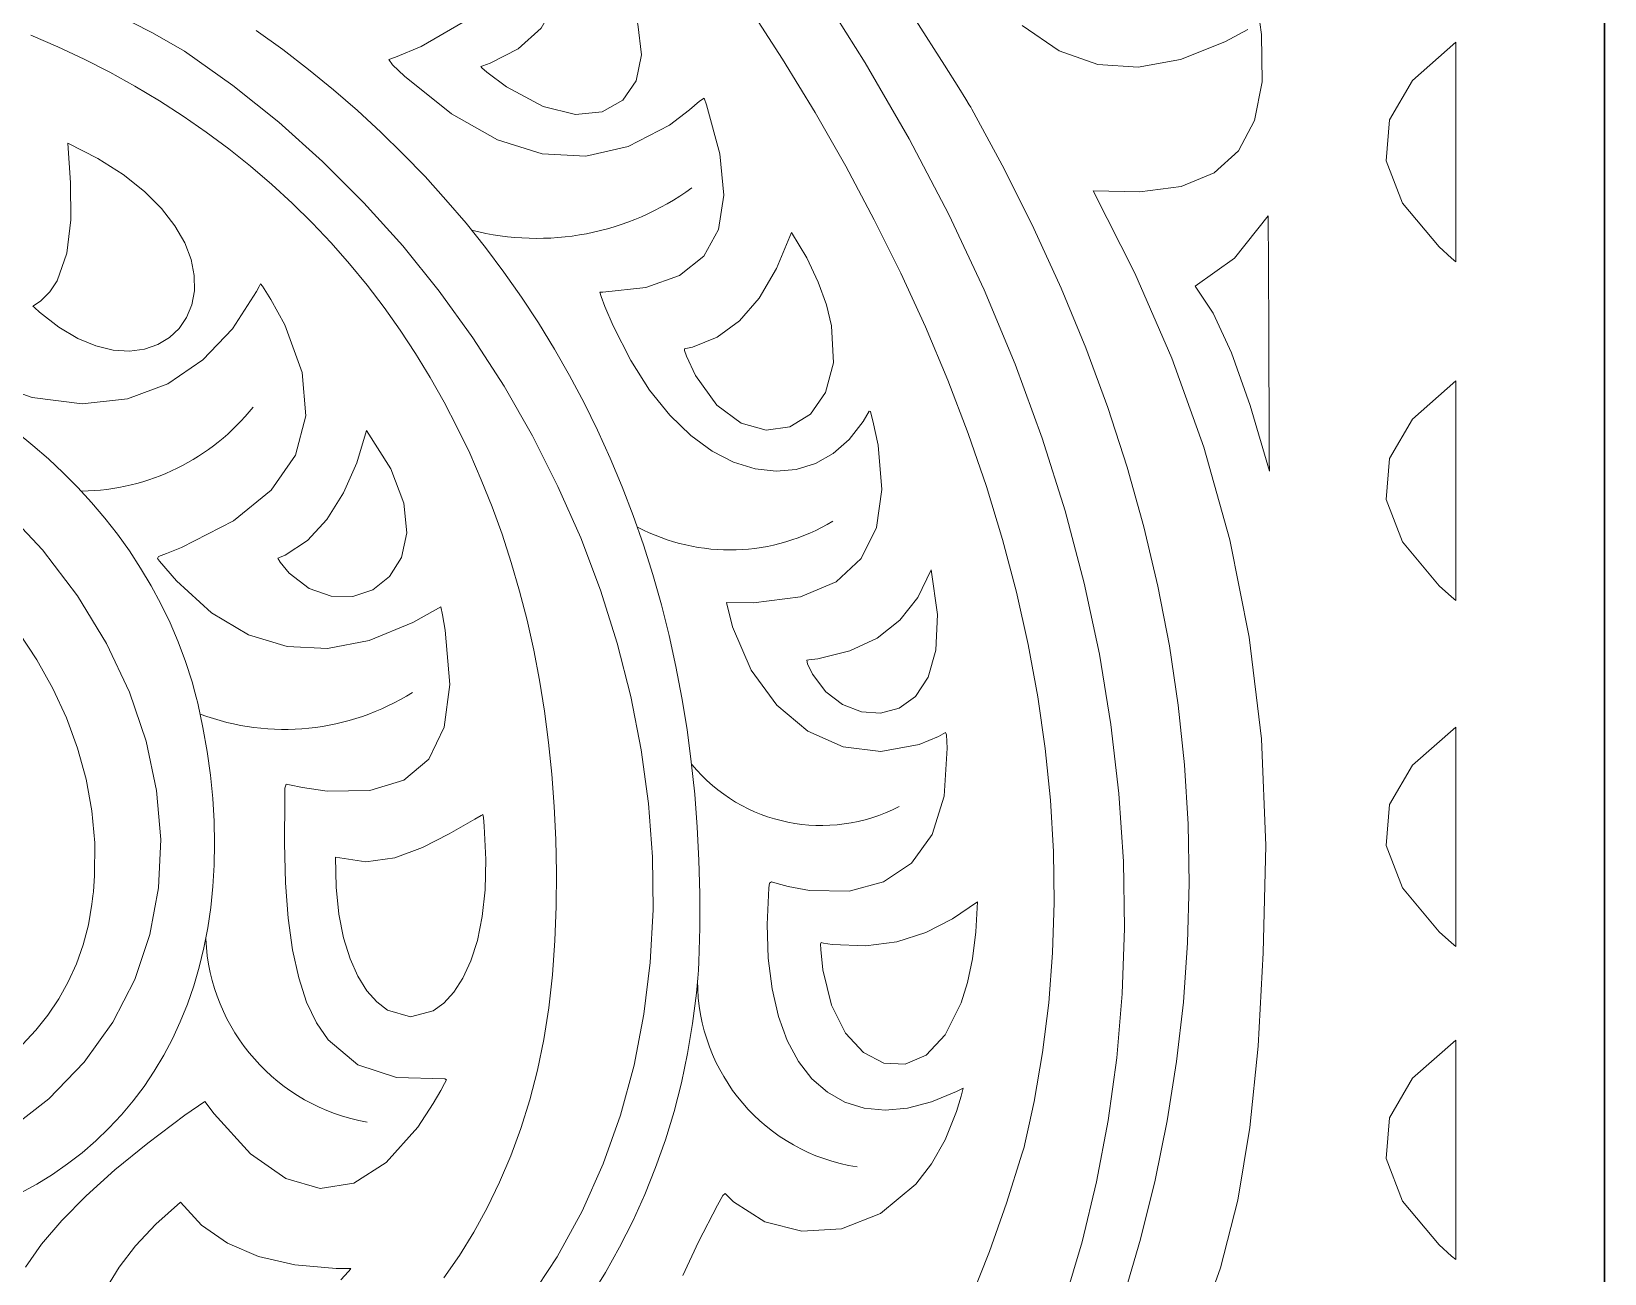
# Model space of a CAD drawing. Header units: inches. Extents: x 249 to 1192, y -18 to 440.
# Drawn here: x 622.4632 to 622.9082, y 260.4527 to 260.804 of the extents above; entities that cross this region are included whole.
import ezdxf

# ---------------------------------------------------------------- set-up
doc = ezdxf.new("R2010")
doc.units = ezdxf.units.IN
doc.header["$MEASUREMENT"] = 0
doc.layers.add('KACA', color=141, linetype='Continuous', lineweight=30)
doc.layers.add('KOLOM', color=5, linetype='Continuous')

# ---------------------------------------------------------------- blocks, each defined once
blk = doc.blocks.new('GORGA')
blk.add_lwpolyline([(366.59218, 151.19092), (367.59218, 151.19092), (367.59218, 149.19092), (366.59218, 149.19092)], close=True)
blk.add_lwpolyline([(366.59218, 151.19092), (367.59218, 151.19092), (367.59218, 149.19092), (366.59218, 149.19092)], close=True)
at = {"lineweight": 9}
for points in [[(366.81502, 149.86991), (366.8013, 149.84821), (366.78886, 149.82664), (366.77767, 149.80522), (366.76769, 149.78397), (366.7589, 149.7629), (366.75128, 149.74204), (366.74478, 149.72141), (366.73939, 149.70102), (366.73508, 149.68089), (366.73181, 149.66104), (366.72956, 149.6415), (366.72831, 149.62227), (366.72801, 149.60339), (366.72865, 149.58486), (366.73019, 149.56671), (366.73261, 149.54896), (366.73588, 149.53162), (366.73997, 149.51471), (366.74485, 149.49826)], [(367.02057, 149.86557), (367.00291, 149.85664), (366.99391, 149.85147), (366.98025, 149.84178), (366.96723, 149.83138), (366.95486, 149.8203), (366.94316, 149.80861), (366.93215, 149.79636), (366.92187, 149.78359), (366.91231, 149.77035), (366.90351, 149.7567), (366.89548, 149.74269), (366.88824, 149.72837), (366.88182, 149.71378), (366.87623, 149.69898), (366.8715, 149.68402), (366.86764, 149.66895), (366.86467, 149.65382), (366.86261, 149.63868), (366.86149, 149.62359), (366.86132, 149.60858), (366.86212, 149.59372), (366.86392, 149.57906), (366.86673, 149.56463), (366.87057, 149.5505), (366.87547, 149.53672), (366.88144, 149.52334), (366.8885, 149.5104), (366.89667, 149.49795)], [(367.04565, 149.7228), (367.03408, 149.71038), (367.02419, 149.69738), (367.01599, 149.68393), (367.0095, 149.67018), (367.00476, 149.65626), (367.00179, 149.6423), (367.0006, 149.62844), (367.00122, 149.61483), (367.00367, 149.60159), (367.00798, 149.58886), (367.01416, 149.57679), (367.02225, 149.56549), (367.03226, 149.55512), (367.04422, 149.54581)], [(366.81502, 149.86991), (366.8013, 149.84821), (366.78886, 149.82664), (366.77767, 149.80522), (366.76769, 149.78397), (366.7589, 149.7629), (366.75128, 149.74204), (366.74478, 149.72141), (366.73939, 149.70102), (366.73508, 149.68089), (366.73181, 149.66104), (366.72956, 149.6415), (366.72831, 149.62227), (366.72801, 149.60339), (366.72865, 149.58486), (366.73019, 149.56671), (366.73261, 149.54896), (366.73588, 149.53162), (366.73997, 149.51471), (366.74485, 149.49826)], [(367.02057, 149.86557), (367.00291, 149.85664), (366.99391, 149.85147), (366.98025, 149.84178), (366.96723, 149.83138), (366.95486, 149.8203), (366.94316, 149.80861), (366.93215, 149.79636), (366.92187, 149.78359), (366.91231, 149.77035), (366.90351, 149.7567), (366.89548, 149.74269), (366.88824, 149.72837), (366.88182, 149.71378), (366.87623, 149.69898), (366.8715, 149.68402), (366.86764, 149.66895), (366.86467, 149.65382), (366.86261, 149.63868), (366.86149, 149.62359), (366.86132, 149.60858), (366.86212, 149.59372), (366.86392, 149.57906), (366.86673, 149.56463), (366.87057, 149.5505), (366.87547, 149.53672), (366.88144, 149.52334), (366.8885, 149.5104), (366.89667, 149.49795)], [(367.04565, 149.7228), (367.03408, 149.71038), (367.02419, 149.69738), (367.01599, 149.68393), (367.0095, 149.67018), (367.00476, 149.65626), (367.00179, 149.6423), (367.0006, 149.62844), (367.00122, 149.61483), (367.00367, 149.60159), (367.00798, 149.58886), (367.01416, 149.57679), (367.02225, 149.56549), (367.03226, 149.55512), (367.04422, 149.54581)], [(367.03891, 149.50753), (367.03436, 149.51398), (367.02862, 149.52071), (367.02169, 149.52772), (367.01357, 149.53502), (367.00427, 149.5426), (366.99377, 149.55047), (366.98813, 149.5544), (366.98551, 149.5509), (366.97522, 149.53959), (366.96521, 149.53255), (366.95548, 149.52979), (366.94602, 149.5313), (366.93683, 149.53708), (366.92792, 149.54714), (366.92357, 149.55377), (366.92142, 149.55749), (366.92036, 149.55945), (366.91982, 149.56045), (366.92029, 149.56073), (366.93391, 149.56115), (366.94484, 149.56473), (366.95326, 149.57176), (366.95659, 149.57665), (366.95936, 149.5825), (366.96159, 149.58935), (366.96332, 149.59724), (366.96455, 149.60618), (366.96532, 149.61623), (366.96565, 149.62741), (366.96555, 149.63977), (366.96547, 149.64304), (366.96515, 149.64415), (366.9642, 149.64393), (366.96051, 149.64318), (366.95356, 149.64218), (366.94147, 149.64229), (366.93186, 149.64528), (366.92482, 149.65122), (366.92046, 149.66021), (366.91887, 149.67235), (366.92014, 149.68771), (366.92091, 149.69207), (366.92137, 149.69433), (366.92293, 149.69346), (366.92928, 149.68985), (366.94162, 149.68475), (366.95349, 149.68248), (366.96488, 149.68303), (366.97579, 149.68641), (366.98622, 149.69261), (366.99617, 149.70164), (367.00097, 149.70722), (367.00156, 149.70796), (367.00123, 149.70853), (366.999, 149.70935), (366.99473, 149.71105), (366.98008, 149.71858), (366.96934, 149.7273), (366.96252, 149.73721), (366.95961, 149.74831), (366.96062, 149.76059), (366.96554, 149.77407), (366.96948, 149.78126), (366.97181, 149.78496), (366.97239, 149.78564), (366.97275, 149.78492), (366.97349, 149.7835), (366.98032, 149.77294), (366.98872, 149.76411), (366.99866, 149.75739), (367.01005, 149.75314), (367.02286, 149.75174), (367.03701, 149.75354), (367.05246, 149.75894)], [(366.8529, 149.5051), (366.84852, 149.51463), (366.84311, 149.52501), (366.8416, 149.52774), (366.84096, 149.52835), (366.84051, 149.52786), (366.83862, 149.52599), (366.8297, 149.52029), (366.81924, 149.51764), (366.80807, 149.51835), (366.79704, 149.5227), (366.78698, 149.531), (366.78257, 149.53672), (366.77872, 149.54354), (366.77553, 149.55149), (366.77421, 149.55591), (366.77366, 149.55818), (366.77549, 149.55723), (366.78261, 149.55424), (366.78936, 149.55246), (366.79572, 149.55188), (366.80164, 149.55246), (366.80708, 149.55416), (366.81202, 149.55696), (366.8164, 149.56082), (366.8202, 149.5657), (366.82337, 149.57158), (366.82588, 149.57843), (366.82769, 149.58621), (366.82877, 149.59488), (366.82906, 149.60442), (366.82855, 149.6148), (366.82842, 149.61616), (366.82786, 149.61647), (366.82627, 149.61599), (366.82313, 149.61517), (366.81706, 149.61404), (366.80586, 149.61387), (366.79617, 149.61646), (366.78826, 149.6218), (366.78243, 149.6299), (366.77896, 149.64072), (366.77814, 149.65427), (366.77838, 149.65808), (366.77863, 149.6587), (366.77929, 149.65832), (366.78064, 149.6576), (366.78605, 149.65531), (366.79695, 149.65336), (366.80759, 149.65472), (366.81753, 149.65915), (366.82634, 149.66643), (366.83359, 149.67633), (366.83885, 149.6886), (366.84061, 149.69555), (366.83291, 149.69545), (366.81968, 149.69711), (366.80956, 149.70134), (366.80244, 149.70796), (366.79818, 149.71675), (366.79664, 149.7275), (366.79769, 149.74002), (366.79915, 149.74688), (366.79961, 149.74865), (366.79985, 149.74954), (366.80019, 149.7496), (366.80192, 149.74668), (366.80588, 149.74164), (366.81041, 149.73769), (366.81542, 149.73486), (366.82083, 149.73317), (366.82655, 149.73264), (366.83248, 149.73331), (366.83855, 149.73521), (366.84465, 149.73835), (366.8507, 149.74277), (366.85662, 149.7485), (366.86231, 149.75556), (366.86768, 149.76397), (366.87265, 149.77377), (366.87496, 149.7792), (366.87606, 149.78205), (366.87642, 149.78333), (366.87557, 149.78334), (366.86339, 149.78463), (366.85387, 149.78801), (366.84701, 149.79349), (366.84282, 149.80106), (366.84129, 149.81072), (366.84242, 149.82247), (366.84621, 149.83632), (366.84687, 149.8382), (366.84818, 149.8373), (366.851, 149.83484), (366.8567, 149.83055), (366.86835, 149.82448), (366.88035, 149.82176), (366.89268, 149.82239), (366.90535, 149.82637), (366.91836, 149.8337), (366.93171, 149.84439), (366.9351, 149.84758), (366.93613, 149.84907), (366.93418, 149.84977), (366.92694, 149.85276), (366.91503, 149.85966)], [(366.70743, 149.48877), (366.70085, 149.50732), (366.69596, 149.52642), (366.6925, 149.54701), (366.6902, 149.57003), (366.68878, 149.59641), (366.68804, 149.62681), (366.68925, 149.65699), (366.6927, 149.68575), (366.6982, 149.71321), (366.70555, 149.73945), (366.71458, 149.76459), (366.72509, 149.78871), (366.73688, 149.81192), (366.72361, 149.81172), (366.71193, 149.81318), (366.70263, 149.81703), (366.69571, 149.82325), (366.69116, 149.83184), (366.68899, 149.84281), (366.68919, 149.85615), (366.68973, 149.85961)], [(366.69306, 149.85761), (366.69958, 149.85411), (366.71214, 149.84913), (366.72409, 149.84696), (366.7355, 149.84774), (366.74644, 149.85161), (366.75696, 149.85869)], [(367.03891, 149.50753), (367.03436, 149.51398), (367.02862, 149.52071), (367.02169, 149.52772), (367.01357, 149.53502), (367.00427, 149.5426), (366.99377, 149.55047), (366.98813, 149.5544), (366.98551, 149.5509), (366.97522, 149.53959), (366.96521, 149.53255), (366.95548, 149.52979), (366.94602, 149.5313), (366.93683, 149.53708), (366.92792, 149.54714), (366.92357, 149.55377), (366.92142, 149.55749), (366.92036, 149.55945), (366.91982, 149.56045), (366.92029, 149.56073), (366.93391, 149.56115), (366.94484, 149.56473), (366.95326, 149.57176), (366.95659, 149.57665), (366.95936, 149.5825), (366.96159, 149.58935), (366.96332, 149.59724), (366.96455, 149.60618), (366.96532, 149.61623), (366.96565, 149.62741), (366.96555, 149.63977), (366.96547, 149.64304), (366.96515, 149.64415), (366.9642, 149.64393), (366.96051, 149.64318), (366.95356, 149.64218), (366.94147, 149.64229), (366.93186, 149.64528), (366.92482, 149.65122), (366.92046, 149.66021), (366.91887, 149.67235), (366.92014, 149.68771), (366.92091, 149.69207), (366.92137, 149.69433), (366.92293, 149.69346), (366.92928, 149.68985), (366.94162, 149.68475), (366.95349, 149.68248), (366.96488, 149.68303), (366.97579, 149.68641), (366.98622, 149.69261), (366.99617, 149.70164), (367.00097, 149.70722), (367.00156, 149.70796), (367.00123, 149.70853), (366.999, 149.70935), (366.99473, 149.71105), (366.98008, 149.71858), (366.96934, 149.7273), (366.96252, 149.73721), (366.95961, 149.74831), (366.96062, 149.76059), (366.96554, 149.77407), (366.96948, 149.78126), (366.97181, 149.78496), (366.97239, 149.78564), (366.97275, 149.78492), (366.97349, 149.7835), (366.98032, 149.77294), (366.98872, 149.76411), (366.99866, 149.75739), (367.01005, 149.75314), (367.02286, 149.75174), (367.03701, 149.75354), (367.05246, 149.75894)], [(366.8529, 149.5051), (366.84852, 149.51463), (366.84311, 149.52501), (366.8416, 149.52774), (366.84096, 149.52835), (366.84051, 149.52786), (366.83862, 149.52599), (366.8297, 149.52029), (366.81924, 149.51764), (366.80807, 149.51835), (366.79704, 149.5227), (366.78698, 149.531), (366.78257, 149.53672), (366.77872, 149.54354), (366.77553, 149.55149), (366.77421, 149.55591), (366.77366, 149.55818), (366.77549, 149.55723), (366.78261, 149.55424), (366.78936, 149.55246), (366.79572, 149.55188), (366.80164, 149.55246), (366.80708, 149.55416), (366.81202, 149.55696), (366.8164, 149.56082), (366.8202, 149.5657), (366.82337, 149.57158), (366.82588, 149.57843), (366.82769, 149.58621), (366.82877, 149.59488), (366.82906, 149.60442), (366.82855, 149.6148), (366.82842, 149.61616), (366.82786, 149.61647), (366.82627, 149.61599), (366.82313, 149.61517), (366.81706, 149.61404), (366.80586, 149.61387), (366.79617, 149.61646), (366.78826, 149.6218), (366.78243, 149.6299), (366.77896, 149.64072), (366.77814, 149.65427), (366.77838, 149.65808), (366.77863, 149.6587), (366.77929, 149.65832), (366.78064, 149.6576), (366.78605, 149.65531), (366.79695, 149.65336), (366.80759, 149.65472), (366.81753, 149.65915), (366.82634, 149.66643), (366.83359, 149.67633), (366.83885, 149.6886), (366.84061, 149.69555), (366.83291, 149.69545), (366.81968, 149.69711), (366.80956, 149.70134), (366.80244, 149.70796), (366.79818, 149.71675), (366.79664, 149.7275), (366.79769, 149.74002), (366.79915, 149.74688), (366.79961, 149.74865), (366.79985, 149.74954), (366.80019, 149.7496), (366.80192, 149.74668), (366.80588, 149.74164), (366.81041, 149.73769), (366.81542, 149.73486), (366.82083, 149.73317), (366.82655, 149.73264), (366.83248, 149.73331), (366.83855, 149.73521), (366.84465, 149.73835), (366.8507, 149.74277), (366.85662, 149.7485), (366.86231, 149.75556), (366.86768, 149.76397), (366.87265, 149.77377), (366.87496, 149.7792), (366.87606, 149.78205), (366.87642, 149.78333), (366.87557, 149.78334), (366.86339, 149.78463), (366.85387, 149.78801), (366.84701, 149.79349), (366.84282, 149.80106), (366.84129, 149.81072), (366.84242, 149.82247), (366.84621, 149.83632), (366.84687, 149.8382), (366.84818, 149.8373), (366.851, 149.83484), (366.8567, 149.83055), (366.86835, 149.82448), (366.88035, 149.82176), (366.89268, 149.82239), (366.90535, 149.82637), (366.91836, 149.8337), (366.93171, 149.84439), (366.9351, 149.84758), (366.93613, 149.84907), (366.93418, 149.84977), (366.92694, 149.85276), (366.91503, 149.85966)], [(366.70743, 149.48877), (366.70085, 149.50732), (366.69596, 149.52642), (366.6925, 149.54701), (366.6902, 149.57003), (366.68878, 149.59641), (366.68804, 149.62681), (366.68925, 149.65699), (366.6927, 149.68575), (366.6982, 149.71321), (366.70555, 149.73945), (366.71458, 149.76459), (366.72509, 149.78871), (366.73688, 149.81192), (366.72361, 149.81172), (366.71193, 149.81318), (366.70263, 149.81703), (366.69571, 149.82325), (366.69116, 149.83184), (366.68899, 149.84281), (366.68919, 149.85615), (366.68973, 149.85961)], [(366.69306, 149.85761), (366.69958, 149.85411), (366.71214, 149.84913), (366.72409, 149.84696), (366.7355, 149.84774), (366.74644, 149.85161), (366.75696, 149.85869)], [(366.72833, 149.49863), (366.72344, 149.51538), (366.7193, 149.53213), (366.7159, 149.5489), (366.71323, 149.56567), (366.71131, 149.58245), (366.71012, 149.59923), (366.70968, 149.61603), (366.70997, 149.63283), (366.711, 149.64964), (366.71278, 149.66646), (366.71529, 149.68328), (366.71854, 149.70012), (366.72253, 149.71696), (366.72727, 149.73381), (366.73274, 149.75067), (366.73895, 149.76753), (366.7459, 149.78441), (366.75359, 149.80129), (366.76202, 149.81818), (366.77118, 149.83507), (366.77148, 149.8356), (366.77188, 149.83626), (366.77287, 149.83788), (366.77488, 149.84111), (366.77892, 149.84754), (366.78713, 149.8603)], [(366.72833, 149.49863), (366.72344, 149.51538), (366.7193, 149.53213), (366.7159, 149.5489), (366.71323, 149.56567), (366.71131, 149.58245), (366.71012, 149.59923), (366.70968, 149.61603), (366.70997, 149.63283), (366.711, 149.64964), (366.71278, 149.66646), (366.71529, 149.68328), (366.71854, 149.70012), (366.72253, 149.71696), (366.72727, 149.73381), (366.73274, 149.75067), (366.73895, 149.76753), (366.7459, 149.78441), (366.75359, 149.80129), (366.76202, 149.81818), (366.77118, 149.83507), (366.77148, 149.8356), (366.77188, 149.83626), (366.77287, 149.83788), (366.77488, 149.84111), (366.77892, 149.84754), (366.78713, 149.8603)], [(366.9736, 149.85732), (366.96611, 149.8519), (366.95884, 149.84632), (366.95179, 149.84057), (366.94497, 149.83466), (366.93837, 149.82859), (366.932, 149.82237), (366.92586, 149.81599), (366.91994, 149.80946), (366.91425, 149.80278), (366.90879, 149.79595), (366.90356, 149.78898), (366.89856, 149.78187), (366.89379, 149.77462), (366.88926, 149.76722), (366.88495, 149.7597), (366.88088, 149.75203), (366.87704, 149.74424), (366.87344, 149.73632), (366.87008, 149.72827), (366.86695, 149.7201), (366.86406, 149.7118), (366.8614, 149.70339), (366.85899, 149.69485), (366.85681, 149.6862), (366.85488, 149.67744), (366.85319, 149.66856), (366.85173, 149.65958), (366.85053, 149.65049), (366.84956, 149.6413), (366.84884, 149.632), (366.84837, 149.6226), (366.84814, 149.61311), (366.84816, 149.60352), (366.84842, 149.59384), (366.84854, 149.59147), (366.8487, 149.58929), (366.84909, 149.58496), (366.85015, 149.5764), (366.85156, 149.56797), (366.85332, 149.55968), (366.85542, 149.55154), (366.85785, 149.54355), (366.86062, 149.53571), (366.8637, 149.52803), (366.86711, 149.52052), (366.87082, 149.51317), (366.87484, 149.50599), (366.87916, 149.49898)], [(367.04126, 149.74361), (367.03677, 149.73994), (367.03241, 149.73612), (367.02818, 149.73215), (367.02411, 149.72804), (367.0202, 149.72377), (367.01645, 149.71936), (367.01288, 149.7148), (367.0095, 149.71009), (367.00631, 149.70523), (367.00332, 149.70023), (367.00055, 149.69509), (366.998, 149.6898), (366.99568, 149.68437), (366.9936, 149.67879), (366.99177, 149.67308), (366.99096, 149.67016), (366.99057, 149.6687), (366.99017, 149.66703), (366.98871, 149.66013), (366.98751, 149.65334), (366.98659, 149.64667), (366.98592, 149.64011), (366.98552, 149.63368), (366.98537, 149.62738), (366.98548, 149.6212), (366.98584, 149.61516), (366.98645, 149.60925), (366.9873, 149.60349), (366.98839, 149.59787), (366.98971, 149.5924), (366.99127, 149.58709), (366.99306, 149.58193), (366.99508, 149.57694), (366.99732, 149.57211), (366.99978, 149.56745), (367.00246, 149.56296), (367.00535, 149.55865), (367.00844, 149.55452), (367.01175, 149.55057), (367.01526, 149.54682), (367.01896, 149.54325), (367.02287, 149.53988), (367.02696, 149.53672), (367.03125, 149.53376), (367.03572, 149.531), (367.04037, 149.52846)], [(366.9736, 149.85732), (366.96611, 149.8519), (366.95884, 149.84632), (366.95179, 149.84057), (366.94497, 149.83466), (366.93837, 149.82859), (366.932, 149.82237), (366.92586, 149.81599), (366.91994, 149.80946), (366.91425, 149.80278), (366.90879, 149.79595), (366.90356, 149.78898), (366.89856, 149.78187), (366.89379, 149.77462), (366.88926, 149.76722), (366.88495, 149.7597), (366.88088, 149.75203), (366.87704, 149.74424), (366.87344, 149.73632), (366.87008, 149.72827), (366.86695, 149.7201), (366.86406, 149.7118), (366.8614, 149.70339), (366.85899, 149.69485), (366.85681, 149.6862), (366.85488, 149.67744), (366.85319, 149.66856), (366.85173, 149.65958), (366.85053, 149.65049), (366.84956, 149.6413), (366.84884, 149.632), (366.84837, 149.6226), (366.84814, 149.61311), (366.84816, 149.60352), (366.84842, 149.59384), (366.84854, 149.59147), (366.8487, 149.58929), (366.84909, 149.58496), (366.85015, 149.5764), (366.85156, 149.56797), (366.85332, 149.55968), (366.85542, 149.55154), (366.85785, 149.54355), (366.86062, 149.53571), (366.8637, 149.52803), (366.86711, 149.52052), (366.87082, 149.51317), (366.87484, 149.50599), (366.87916, 149.49898)], [(367.04126, 149.74361), (367.03677, 149.73994), (367.03241, 149.73612), (367.02818, 149.73215), (367.02411, 149.72804), (367.0202, 149.72377), (367.01645, 149.71936), (367.01288, 149.7148), (367.0095, 149.71009), (367.00631, 149.70523), (367.00332, 149.70023), (367.00055, 149.69509), (366.998, 149.6898), (366.99568, 149.68437), (366.9936, 149.67879), (366.99177, 149.67308), (366.99096, 149.67016), (366.99057, 149.6687), (366.99017, 149.66703), (366.98871, 149.66013), (366.98751, 149.65334), (366.98659, 149.64667), (366.98592, 149.64011), (366.98552, 149.63368), (366.98537, 149.62738), (366.98548, 149.6212), (366.98584, 149.61516), (366.98645, 149.60925), (366.9873, 149.60349), (366.98839, 149.59787), (366.98971, 149.5924), (366.99127, 149.58709), (366.99306, 149.58193), (366.99508, 149.57694), (366.99732, 149.57211), (366.99978, 149.56745), (367.00246, 149.56296), (367.00535, 149.55865), (367.00844, 149.55452), (367.01175, 149.55057), (367.01526, 149.54682), (367.01896, 149.54325), (367.02287, 149.53988), (367.02696, 149.53672), (367.03125, 149.53376), (367.03572, 149.531), (367.04037, 149.52846)], [(367.03972, 149.5705), (367.03598, 149.5745), (367.03256, 149.57879), (367.02949, 149.58336), (367.02678, 149.5882), (367.02446, 149.59331), (367.02256, 149.59868), (367.02108, 149.6043), (367.02007, 149.61017), (367.01989, 149.61167), (367.0198, 149.6125), (367.01968, 149.61366), (367.01933, 149.6183), (367.01929, 149.62751), (367.02011, 149.63661), (367.02174, 149.64555), (367.02415, 149.65432), (367.02729, 149.66288), (367.03114, 149.67121), (367.03564, 149.67927), (367.04077, 149.68704)], [(366.92049, 149.50445), (366.91613, 149.51079), (366.91204, 149.51741), (366.90824, 149.52431), (366.90475, 149.5315), (366.90157, 149.53899), (366.89873, 149.54677), (366.89621, 149.55485), (366.89405, 149.56322), (366.89226, 149.57191), (366.89083, 149.5809), (366.88979, 149.5902), (366.88915, 149.59988), (366.8888, 149.60956), (366.88871, 149.6191), (366.88887, 149.62852), (366.88929, 149.63779), (366.88996, 149.64694), (366.89088, 149.65594), (366.89204, 149.66479), (366.89345, 149.67351), (366.8951, 149.68207), (366.89699, 149.69049), (366.89912, 149.69876), (366.90148, 149.70687), (366.90407, 149.71482), (366.90689, 149.72262), (366.90994, 149.73025), (366.91322, 149.73772), (366.91672, 149.74503), (366.92043, 149.75217), (366.92437, 149.75913), (366.92852, 149.76593), (366.93289, 149.77255), (366.93746, 149.77899), (366.94224, 149.78525), (366.94723, 149.79133), (366.95243, 149.79722), (366.95782, 149.80293), (366.96341, 149.80845), (366.9692, 149.81377), (366.97519, 149.81891), (366.98136, 149.82384), (366.98773, 149.82858), (366.99428, 149.83312), (367.00101, 149.83745), (367.00793, 149.84158), (367.01503, 149.8455), (367.0223, 149.84921), (367.02975, 149.85271), (367.03737, 149.85599)], [(366.77141, 149.49864), (366.7662, 149.5119), (366.76136, 149.5256), (366.75691, 149.53975), (366.7564, 149.54149), (366.75619, 149.54235), (366.75579, 149.54406), (366.755, 149.54749), (366.75356, 149.55437), (366.75116, 149.56825), (366.74942, 149.58226), (366.74834, 149.59641), (366.74789, 149.61069), (366.7481, 149.62507), (366.74893, 149.63957), (366.7504, 149.65417), (366.7525, 149.66885), (366.75522, 149.68362), (366.75855, 149.69846), (366.7625, 149.71338), (366.76705, 149.72834), (366.77221, 149.74336), (366.77797, 149.75843), (366.78431, 149.77352), (366.79125, 149.78864), (366.79876, 149.80378), (366.80686, 149.81893), (366.81553, 149.83408), (366.82477, 149.84923), (366.83457, 149.86436)], [(367.03972, 149.5705), (367.03598, 149.5745), (367.03256, 149.57879), (367.02949, 149.58336), (367.02678, 149.5882), (367.02446, 149.59331), (367.02256, 149.59868), (367.02108, 149.6043), (367.02007, 149.61017), (367.01989, 149.61167), (367.0198, 149.6125), (367.01968, 149.61366), (367.01933, 149.6183), (367.01929, 149.62751), (367.02011, 149.63661), (367.02174, 149.64555), (367.02415, 149.65432), (367.02729, 149.66288), (367.03114, 149.67121), (367.03564, 149.67927), (367.04077, 149.68704)], [(366.92049, 149.50445), (366.91613, 149.51079), (366.91204, 149.51741), (366.90824, 149.52431), (366.90475, 149.5315), (366.90157, 149.53899), (366.89873, 149.54677), (366.89621, 149.55485), (366.89405, 149.56322), (366.89226, 149.57191), (366.89083, 149.5809), (366.88979, 149.5902), (366.88915, 149.59988), (366.8888, 149.60956), (366.88871, 149.6191), (366.88887, 149.62852), (366.88929, 149.63779), (366.88996, 149.64694), (366.89088, 149.65594), (366.89204, 149.66479), (366.89345, 149.67351), (366.8951, 149.68207), (366.89699, 149.69049), (366.89912, 149.69876), (366.90148, 149.70687), (366.90407, 149.71482), (366.90689, 149.72262), (366.90994, 149.73025), (366.91322, 149.73772), (366.91672, 149.74503), (366.92043, 149.75217), (366.92437, 149.75913), (366.92852, 149.76593), (366.93289, 149.77255), (366.93746, 149.77899), (366.94224, 149.78525), (366.94723, 149.79133), (366.95243, 149.79722), (366.95782, 149.80293), (366.96341, 149.80845), (366.9692, 149.81377), (366.97519, 149.81891), (366.98136, 149.82384), (366.98773, 149.82858), (366.99428, 149.83312), (367.00101, 149.83745), (367.00793, 149.84158), (367.01503, 149.8455), (367.0223, 149.84921), (367.02975, 149.85271), (367.03737, 149.85599)], [(366.77141, 149.49864), (366.7662, 149.5119), (366.76136, 149.5256), (366.75691, 149.53975), (366.7564, 149.54149), (366.75619, 149.54235), (366.75579, 149.54406), (366.755, 149.54749), (366.75356, 149.55437), (366.75116, 149.56825), (366.74942, 149.58226), (366.74834, 149.59641), (366.74789, 149.61069), (366.7481, 149.62507), (366.74893, 149.63957), (366.7504, 149.65417), (366.7525, 149.66885), (366.75522, 149.68362), (366.75855, 149.69846), (366.7625, 149.71338), (366.76705, 149.72834), (366.77221, 149.74336), (366.77797, 149.75843), (366.78431, 149.77352), (366.79125, 149.78864), (366.79876, 149.80378), (366.80686, 149.81893), (366.81553, 149.83408), (366.82477, 149.84923), (366.83457, 149.86436)], [(366.94968, 149.50388), (366.9475, 149.50631), (366.94695, 149.50693), (366.94683, 149.50714), (366.94704, 149.50714), (366.94784, 149.50713), (366.95099, 149.50717), (366.96268, 149.50818), (366.97293, 149.51055), (366.98175, 149.51428), (366.98912, 149.51938), (366.99505, 149.52585), (366.99505, 149.52585), (367.002, 149.51967), (367.00777, 149.51353), (367.0124, 149.50751), (367.01593, 149.50169)], [(366.94968, 149.50388), (366.9475, 149.50631), (366.94695, 149.50693), (366.94683, 149.50714), (366.94704, 149.50714), (366.94784, 149.50713), (366.95099, 149.50717), (366.96268, 149.50818), (366.97293, 149.51055), (366.98175, 149.51428), (366.98912, 149.51938), (366.99505, 149.52585), (366.99505, 149.52585), (367.002, 149.51967), (367.00777, 149.51353), (367.0124, 149.50751), (367.01593, 149.50169)]]:
    blk.add_lwpolyline(points, dxfattribs=at)
for points in [[(366.88641, 149.88992), (366.87632, 149.87927), (366.8695, 149.86888), (366.86569, 149.85913), (366.86466, 149.85041), (366.86615, 149.8431), (366.86992, 149.8376), (366.87571, 149.83429), (366.88328, 149.83355), (366.89239, 149.83577), (366.90277, 149.84135), (366.90836, 149.84551), (366.9098, 149.84671), (366.9101, 149.84717), (366.90955, 149.84734), (366.90741, 149.84809), (366.89951, 149.8521), (366.89304, 149.85798), (366.88841, 149.86605), (366.88605, 149.8766), (366.88641, 149.88992)], [(366.88641, 149.88992), (366.87632, 149.87927), (366.8695, 149.86888), (366.86569, 149.85913), (366.86466, 149.85041), (366.86615, 149.8431), (366.86992, 149.8376), (366.87571, 149.83429), (366.88328, 149.83355), (366.89239, 149.83577), (366.90277, 149.84135), (366.90836, 149.84551), (366.9098, 149.84671), (366.9101, 149.84717), (366.90955, 149.84734), (366.90741, 149.84809), (366.89951, 149.8521), (366.89304, 149.85798), (366.88841, 149.86605), (366.88605, 149.8766), (366.88641, 149.88992)], [(366.63427, 149.85398), (366.64649, 149.84321), (366.65306, 149.83204), (366.654, 149.82046), (366.6493, 149.80847), (366.63897, 149.79608), (366.6355, 149.79291), (366.63427, 149.7919), (366.63427, 149.79255), (366.63427, 149.80156), (366.63427, 149.83432), (366.63427, 149.84824), (366.63427, 149.85398)], [(366.63427, 149.85398), (366.64649, 149.84321), (366.65306, 149.83204), (366.654, 149.82046), (366.6493, 149.80847), (366.63897, 149.79608), (366.6355, 149.79291), (366.63427, 149.7919), (366.63427, 149.79255), (366.63427, 149.80156), (366.63427, 149.83432), (366.63427, 149.84824), (366.63427, 149.85398)], [(367.02689, 149.82543), (367.01844, 149.82111), (367.01124, 149.81655), (367.00524, 149.81181), (367.00039, 149.80697), (366.99661, 149.80209), (366.99385, 149.79725), (366.99205, 149.79252), (366.99116, 149.78798), (366.99111, 149.78368), (366.99185, 149.7797), (366.99331, 149.77612), (366.99544, 149.77301), (366.99818, 149.77043), (367.00147, 149.76846), (367.00525, 149.76717), (367.00946, 149.76663), (367.01405, 149.76691), (367.01895, 149.76808), (367.02411, 149.77022), (367.02946, 149.77339), (367.03495, 149.77767), (367.03633, 149.77892), (367.03676, 149.77937), (367.03666, 149.77943), (367.03624, 149.77968), (367.03468, 149.78076), (367.03201, 149.78338), (367.02991, 149.78655), (367.02718, 149.79435), (367.02606, 149.80372), (367.02611, 149.81422), (367.02689, 149.82543)], [(367.02689, 149.82543), (367.01844, 149.82111), (367.01124, 149.81655), (367.00524, 149.81181), (367.00039, 149.80697), (366.99661, 149.80209), (366.99385, 149.79725), (366.99205, 149.79252), (366.99116, 149.78798), (366.99111, 149.78368), (366.99185, 149.7797), (366.99331, 149.77612), (366.99544, 149.77301), (366.99818, 149.77043), (367.00147, 149.76846), (367.00525, 149.76717), (367.00946, 149.76663), (367.01405, 149.76691), (367.01895, 149.76808), (367.02411, 149.77022), (367.02946, 149.77339), (367.03495, 149.77767), (367.03633, 149.77892), (367.03676, 149.77937), (367.03666, 149.77943), (367.03624, 149.77968), (367.03468, 149.78076), (367.03201, 149.78338), (367.02991, 149.78655), (367.02718, 149.79435), (367.02606, 149.80372), (367.02611, 149.81422), (367.02689, 149.82543)], [(366.68735, 149.80492), (366.69688, 149.79288), (366.70796, 149.78503), (366.70292, 149.77737), (366.69774, 149.7661), (366.69243, 149.75121), (366.68699, 149.7327), (366.68701, 149.73581), (366.68705, 149.74399), (366.68717, 149.76881), (366.68729, 149.79364), (366.68734, 149.80182), (366.68735, 149.80492)], [(366.68735, 149.80492), (366.69688, 149.79288), (366.70796, 149.78503), (366.70292, 149.77737), (366.69774, 149.7661), (366.69243, 149.75121), (366.68699, 149.7327), (366.68701, 149.73581), (366.68705, 149.74399), (366.68717, 149.76881), (366.68729, 149.79364), (366.68734, 149.80182), (366.68735, 149.80492)], [(366.8222, 149.8002), (366.81788, 149.79298), (366.8146, 149.78615), (366.81227, 149.77975), (366.81084, 149.77379), (366.81034, 149.7633), (366.81252, 149.75491), (366.81681, 149.7488), (366.82261, 149.74519), (366.82935, 149.74427), (366.83644, 149.74626), (366.84331, 149.75134), (366.84936, 149.75974), (366.8519, 149.76524), (366.85248, 149.76675), (366.8525, 149.7673), (366.85203, 149.76738), (366.85017, 149.76778), (366.84318, 149.77053), (366.83688, 149.77515), (366.83129, 149.78164), (366.8264, 149.78999), (366.8222, 149.8002)], [(366.8222, 149.8002), (366.81788, 149.79298), (366.8146, 149.78615), (366.81227, 149.77975), (366.81084, 149.77379), (366.81034, 149.7633), (366.81252, 149.75491), (366.81681, 149.7488), (366.82261, 149.74519), (366.82935, 149.74427), (366.83644, 149.74626), (366.84331, 149.75134), (366.84936, 149.75974), (366.8519, 149.76524), (366.85248, 149.76675), (366.8525, 149.7673), (366.85203, 149.76738), (366.85017, 149.76778), (366.84318, 149.77053), (366.83688, 149.77515), (366.83129, 149.78164), (366.8264, 149.78999), (366.8222, 149.8002)], [(366.63427, 149.75817), (366.64649, 149.74741), (366.65306, 149.73624), (366.654, 149.72466), (366.6493, 149.71267), (366.63897, 149.70027), (366.6355, 149.69711), (366.63427, 149.69609), (366.63427, 149.69674), (366.63427, 149.70575), (366.63427, 149.73851), (366.63427, 149.75244), (366.63427, 149.75817)], [(366.63427, 149.75817), (366.64649, 149.74741), (366.65306, 149.73624), (366.654, 149.72466), (366.6493, 149.71267), (366.63897, 149.70027), (366.6355, 149.69711), (366.63427, 149.69609), (366.63427, 149.69674), (366.63427, 149.70575), (366.63427, 149.73851), (366.63427, 149.75244), (366.63427, 149.75817)], [(366.94237, 149.74421), (366.9355, 149.73333), (366.93188, 149.72363), (366.93105, 149.71522), (366.93254, 149.70825), (366.93589, 149.70283), (366.94063, 149.69912), (366.94631, 149.69722), (366.95245, 149.69729), (366.9586, 149.69944), (366.96429, 149.70382), (366.96682, 149.70688), (366.96746, 149.70808), (366.96704, 149.70822), (366.96538, 149.7089), (366.95915, 149.71301), (366.95364, 149.71902), (366.94895, 149.72652), (366.94517, 149.73506), (366.94237, 149.74421)], [(366.94237, 149.74421), (366.9355, 149.73333), (366.93188, 149.72363), (366.93105, 149.71522), (366.93254, 149.70825), (366.93589, 149.70283), (366.94063, 149.69912), (366.94631, 149.69722), (366.95245, 149.69729), (366.9586, 149.69944), (366.96429, 149.70382), (366.96682, 149.70688), (366.96746, 149.70808), (366.96704, 149.70822), (366.96538, 149.7089), (366.95915, 149.71301), (366.95364, 149.71902), (366.94895, 149.72652), (366.94517, 149.73506), (366.94237, 149.74421)], [(366.78269, 149.70471), (366.78091, 149.69213), (366.78131, 149.68207), (366.78351, 149.6744), (366.78711, 149.66895), (366.79173, 149.6656), (366.79696, 149.6642), (366.80242, 149.6646), (366.80773, 149.66667), (366.81247, 149.67025), (366.81627, 149.6752), (366.8177, 149.67815), (366.81788, 149.67922), (366.81725, 149.67929), (366.81477, 149.67962), (366.80571, 149.68183), (366.79797, 149.68545), (366.79155, 149.69047), (366.78646, 149.69689), (366.78269, 149.70471)], [(366.78269, 149.70471), (366.78091, 149.69213), (366.78131, 149.68207), (366.78351, 149.6744), (366.78711, 149.66895), (366.79173, 149.6656), (366.79696, 149.6642), (366.80242, 149.6646), (366.80773, 149.66667), (366.81247, 149.67025), (366.81627, 149.6752), (366.8177, 149.67815), (366.81788, 149.67922), (366.81725, 149.67929), (366.81477, 149.67962), (366.80571, 149.68183), (366.79797, 149.68545), (366.79155, 149.69047), (366.78646, 149.69689), (366.78269, 149.70471)], [(366.63427, 149.66026), (366.64649, 149.6495), (366.65306, 149.63833), (366.654, 149.62675), (366.6493, 149.61476), (366.63897, 149.60236), (366.6355, 149.5992), (366.63427, 149.59819), (366.63427, 149.59884), (366.63427, 149.60785), (366.63427, 149.64061), (366.63427, 149.65453), (366.63427, 149.66026)], [(366.63427, 149.66026), (366.64649, 149.6495), (366.65306, 149.63833), (366.654, 149.62675), (366.6493, 149.61476), (366.63897, 149.60236), (366.6355, 149.5992), (366.63427, 149.59819), (366.63427, 149.59884), (366.63427, 149.60785), (366.63427, 149.64061), (366.63427, 149.65453), (366.63427, 149.66026)], [(366.95117, 149.62351), (366.951, 149.61499), (366.95021, 149.60736), (366.94888, 149.60062), (366.94707, 149.59476), (366.94486, 149.58979), (366.9423, 149.58571), (366.93947, 149.58253), (366.93643, 149.58023), (366.93001, 149.57832), (366.92359, 149.58), (366.92054, 149.58219), (366.9177, 149.58527), (366.91512, 149.58926), (366.91288, 149.59415), (366.91104, 149.59995), (366.90968, 149.60665), (366.90886, 149.61425), (366.90864, 149.62277), (366.9091, 149.6322), (366.90933, 149.63469), (366.90946, 149.63552), (366.90956, 149.63546), (366.91, 149.63522), (366.91176, 149.63425), (366.91899, 149.63011), (366.92654, 149.62619), (366.93442, 149.62327), (366.94263, 149.62211), (366.95117, 149.62351)], [(366.95117, 149.62351), (366.951, 149.61499), (366.95021, 149.60736), (366.94888, 149.60062), (366.94707, 149.59476), (366.94486, 149.58979), (366.9423, 149.58571), (366.93947, 149.58253), (366.93643, 149.58023), (366.93001, 149.57832), (366.92359, 149.58), (366.92054, 149.58219), (366.9177, 149.58527), (366.91512, 149.58926), (366.91288, 149.59415), (366.91104, 149.59995), (366.90968, 149.60665), (366.90886, 149.61425), (366.90864, 149.62277), (366.9091, 149.6322), (366.90933, 149.63469), (366.90946, 149.63552), (366.90956, 149.63546), (366.91, 149.63522), (366.91176, 149.63425), (366.91899, 149.63011), (366.92654, 149.62619), (366.93442, 149.62327), (366.94263, 149.62211), (366.95117, 149.62351)], [(366.76952, 149.61087), (366.77001, 149.60232), (366.77098, 149.59472), (366.77238, 149.58803), (366.77417, 149.58223), (366.77867, 149.57322), (366.78409, 149.56751), (366.79003, 149.56489), (366.79608, 149.56518), (366.80184, 149.56819), (366.80691, 149.57372), (366.81088, 149.58158), (366.81336, 149.59158), (366.8139, 149.59733), (366.81396, 149.59884), (366.81376, 149.59931), (366.81313, 149.59919), (366.81065, 149.59881), (366.80117, 149.59837), (366.79238, 149.59955), (366.78422, 149.60216), (366.77662, 149.606), (366.76952, 149.61087)], [(366.76952, 149.61087), (366.77001, 149.60232), (366.77098, 149.59472), (366.77238, 149.58803), (366.77417, 149.58223), (366.77867, 149.57322), (366.78409, 149.56751), (366.79003, 149.56489), (366.79608, 149.56518), (366.80184, 149.56819), (366.80691, 149.57372), (366.81088, 149.58158), (366.81336, 149.59158), (366.8139, 149.59733), (366.81396, 149.59884), (366.81376, 149.59931), (366.81313, 149.59919), (366.81065, 149.59881), (366.80117, 149.59837), (366.79238, 149.59955), (366.78422, 149.60216), (366.77662, 149.606), (366.76952, 149.61087)], [(366.63427, 149.57171), (366.64649, 149.56095), (366.65306, 149.54978), (366.654, 149.5382), (366.6493, 149.52621), (366.63897, 149.51381), (366.6355, 149.51065), (366.63427, 149.50963), (366.63427, 149.51029), (366.63427, 149.5193), (366.63427, 149.55205), (366.63427, 149.56598), (366.63427, 149.57171)], [(366.63427, 149.57171), (366.64649, 149.56095), (366.65306, 149.54978), (366.654, 149.5382), (366.6493, 149.52621), (366.63897, 149.51381), (366.6355, 149.51065), (366.63427, 149.50963), (366.63427, 149.51029), (366.63427, 149.5193), (366.63427, 149.55205), (366.63427, 149.56598), (366.63427, 149.57171)]]:
    blk.add_lwpolyline(points, close=True, dxfattribs=at)
for points in [[(366.85038, 149.81281, 0.224561), (366.91269, 149.80086)], [(366.85038, 149.81281, 0.224561), (366.91269, 149.80086)], [(366.97446, 149.75081, 0.224242), (367.02291, 149.72701)], [(366.97446, 149.75081, 0.224242), (367.02291, 149.72701)], [(366.81049, 149.71854, 0.263902), (366.86571, 149.71684)], [(366.81049, 149.71854, 0.263902), (366.86571, 149.71684)], [(366.92941, 149.67009, 0.235087), (366.98949, 149.66395)], [(366.92941, 149.67009, 0.235087), (366.98949, 149.66395)], [(366.79177, 149.63782, 0.354049), (366.85038, 149.64968)], [(366.79177, 149.63782, 0.354049), (366.85038, 149.64968)], [(366.94219, 149.54855, 0.351709), (366.98788, 149.60033)], [(366.94219, 149.54855, 0.351709), (366.98788, 149.60033)], [(366.80363, 149.53585, 0.370521), (366.84876, 149.58861)], [(366.80363, 149.53585, 0.370521), (366.84876, 149.58861)]]:
    blk.add_lwpolyline(points, format="xyb", dxfattribs=at)
blk = doc.blocks.new('tampak depan')
at = {"layer": 'KOLOM'}
blk.add_lwpolyline([(707.59818, 336.96691), (708.59818, 336.96691), (708.59818, 334.96691), (707.59818, 334.96691)], close=True, dxfattribs=at)
at = {"layer": 'KACA', "xscale": -1}
blk.add_blockref('GORGA', (1075.19036, 185.776), dxfattribs=at)

msp = doc.modelspace()

# ---------------------------------------------------------------- block references
at = {"layer": 'KOLOM'}
msp.add_blockref('tampak depan', (-85.68993, -74.82902), dxfattribs=at)

doc.saveas('drawing.dxf')
